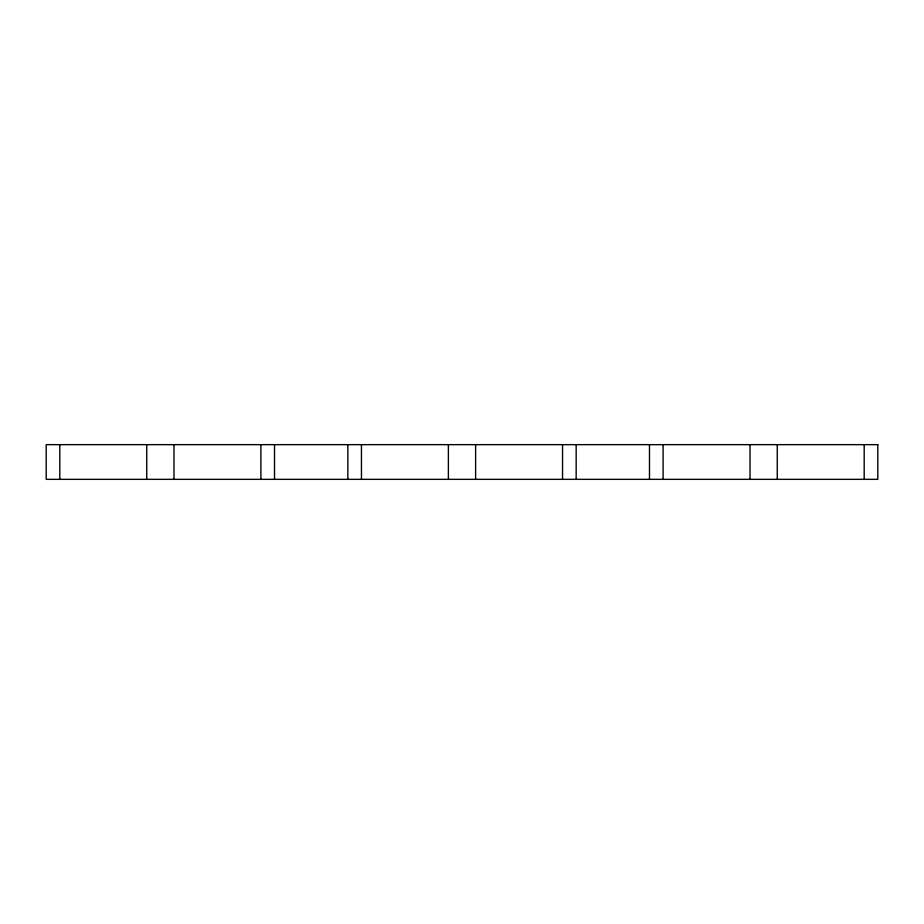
<?xml version="1.0" encoding="UTF-8"?>
<svg xmlns="http://www.w3.org/2000/svg" width="924" height="924" viewBox="0 0 924 924"><rect width="100%" height="100%" fill="white"/><g stroke="black" fill="none" stroke-linecap="round" stroke-linejoin="round"><path stroke-width="1.39" d="M864.183 444.652L864.183 479.348M777.257 444.652L777.257 479.348M750.022 444.652L750.022 479.348M663.097 444.652L663.097 479.348M649.48 444.652L649.48 479.348M576.16 444.652L576.16 479.348M562.543 444.652L562.543 479.348M475.617 444.652L475.617 479.348M448.383 444.652L448.383 479.348M361.457 444.652L361.457 479.348M347.84 444.652L347.84 479.348M274.52 444.652L274.52 479.348M260.903 444.652L260.903 479.348M173.978 444.652L173.978 479.348M146.743 444.652L146.743 479.348M59.817 444.652L59.817 479.348M877.8 444.652L46.2 444.652L46.2 479.348L877.8 479.348L877.8 444.652"/></g></svg>
